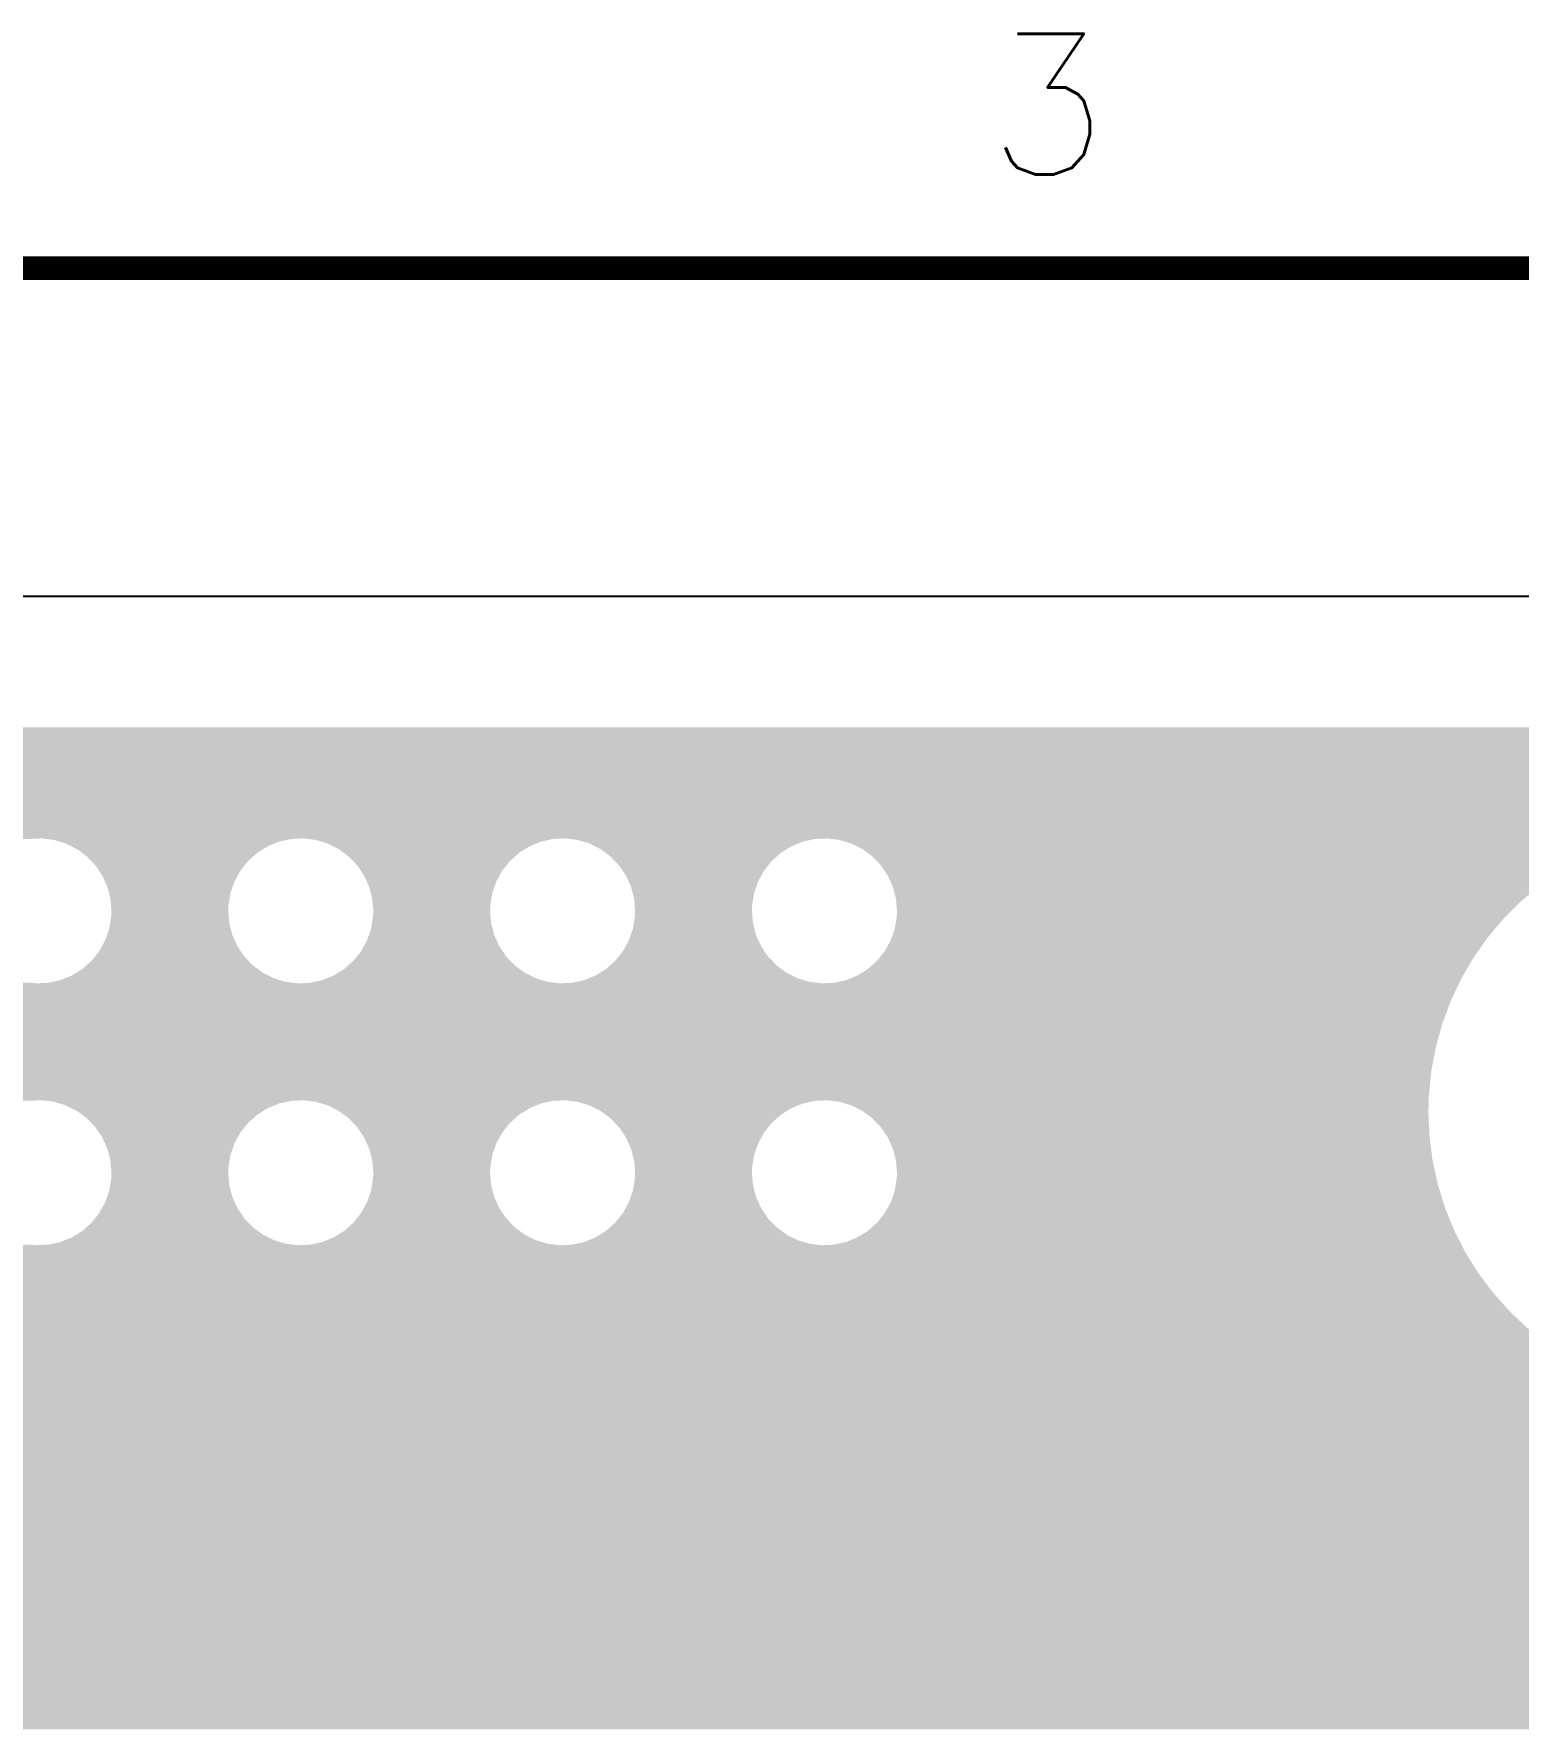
# Model space of a CAD drawing. Extents: x 295 to 953, y 10 to 290.
# Drawn here: x 592.22 to 623.9, y 253.91 to 290 of the extents above; entities that cross this region are included whole.
import ezdxf
from ezdxf.enums import TextEntityAlignment as Align

# ---------------------------------------------------------------- set-up
doc = ezdxf.new("R2010")
doc.units = 0
doc.header["$LTSCALE"] = 5
doc.header["$MEASUREMENT"] = 0
doc.layers.get('0').update_dxf_attribs({"linetype": 'CONTINUOUS', "lineweight": 25})
for name, color, linetype in [('PWR1', 7, 'CONTINUOUS'), ('문자', 4, 'CONTINUOUS'), ('테두리', 3, 'CONTINUOUS')]:
    doc.layers.add(name, color=color, linetype=linetype)
doc.styles.get("Standard").update_dxf_attribs({"font": 'simplex.shx'})

# ---------------------------------------------------------------- blocks, each defined once
blk = doc.blocks.new('C')
at = {"layer": '테두리', "const_width": 0.5}
blk.add_lwpolyline([(15, 285), (15, 15), (405, 15), (405, 285), (15, 285)], dxfattribs=at)
at = {"layer": '문자'}
blk.add_text('3', height=3, dxfattribs=at).set_placement((136.875, 288.5), align=Align.MIDDLE)

msp = doc.modelspace()

# ---------------------------------------------------------------- linework, layer by layer
at = {"layer": 'PWR1'}
msp.add_line((845.877, 277.997), (529.077, 277.997), dxfattribs=at)
for points in [[(527.833, 274.993), (528.144, 275.085), (847.115, 274.993), (846.805, 275.085)], [(528.144, 275.085), (528.145, 275.085), (846.805, 275.085), (846.804, 275.085)], [(528.145, 275.085), (528.447, 275.149), (846.804, 275.085), (846.502, 275.149)], [(528.447, 275.149), (528.447, 275.149), (846.502, 275.149), (846.501, 275.149)], [(528.448, 275.149), (528.758, 275.187), (846.501, 275.149), (846.191, 275.187)], [(528.758, 275.187), (528.76, 275.188), (846.191, 275.187), (846.19, 275.188)], [(528.761, 275.188), (529.133, 275.203), (846.19, 275.188), (845.821, 275.203)], [(529.133, 275.203), (529.134, 275.203), (845.821, 275.203), (845.82, 275.203)], [(527.001, 274.586), (527.262, 274.744), (847.952, 274.586), (847.688, 274.744)], [(527.262, 274.744), (527.263, 274.744), (847.688, 274.744), (847.687, 274.744)], [(527.263, 274.744), (527.267, 274.747), (847.687, 274.744), (847.682, 274.747)], [(527.267, 274.747), (527.268, 274.747), (847.682, 274.747), (847.681, 274.747)], [(527.268, 274.747), (527.539, 274.879), (847.681, 274.747), (847.41, 274.879)], [(527.539, 274.879), (527.54, 274.88), (847.41, 274.879), (847.409, 274.88)], [(527.54, 274.88), (527.832, 274.992), (847.409, 274.88), (847.117, 274.992)], [(527.832, 274.992), (527.833, 274.992), (847.117, 274.992), (847.116, 274.992)], [(527.833, 274.992), (527.833, 274.993), (847.116, 274.992), (847.115, 274.993)], [(526.543, 274.233), (526.649, 274.323), (690.297, 274.233), (690.488, 274.323)], [(526.649, 274.323), (526.706, 274.371), (690.488, 274.323), (690.693, 274.371)], [(526.706, 274.371), (526.71, 274.375), (690.693, 274.371), (690.904, 274.375)], [(526.71, 274.375), (526.739, 274.399), (848.239, 274.375), (848.21, 274.399)], [(526.739, 274.4), (526.747, 274.405), (848.209, 274.4), (848.203, 274.405)], [(526.739, 274.399), (526.739, 274.4), (848.21, 274.399), (848.209, 274.4)], [(526.747, 274.405), (526.748, 274.406), (848.203, 274.405), (848.203, 274.406)], [(526.748, 274.406), (527, 274.586), (848.203, 274.406), (847.953, 274.586)], [(527, 274.586), (527.001, 274.586), (847.953, 274.586), (847.952, 274.586)], [(526.098, 273.759), (526.254, 273.944), (689.893, 273.759), (689.993, 273.944)], [(526.254, 273.944), (526.282, 273.977), (689.993, 273.944), (690.021, 273.977)], [(526.282, 273.978), (526.409, 274.105), (690.021, 273.978), (690.13, 274.105)], [(526.282, 273.977), (526.282, 273.978), (690.021, 273.977), (690.021, 273.978)], [(526.409, 274.105), (526.503, 274.198), (690.13, 274.105), (690.252, 274.198)], [(526.503, 274.198), (526.543, 274.233), (690.252, 274.198), (690.297, 274.233)], [(525.933, 273.534), (525.998, 273.624), (642.101, 273.534), (642.291, 273.624)], [(525.998, 273.624), (526.033, 273.672), (642.291, 273.624), (642.497, 273.672)], [(526.033, 273.672), (526.035, 273.676), (642.497, 273.672), (642.707, 273.676)], [(526.035, 273.676), (526.074, 273.73), (689.869, 273.676), (689.884, 273.73)], [(526.074, 273.73), (526.075, 273.73), (689.884, 273.73), (689.885, 273.73)], [(526.075, 273.73), (526.098, 273.759), (689.885, 273.73), (689.893, 273.759)], [(525.674, 273.091), (525.731, 273.207), (641.713, 273.091), (641.776, 273.207)], [(525.731, 273.208), (525.753, 273.246), (641.776, 273.208), (641.796, 273.246)], [(525.731, 273.207), (525.731, 273.208), (641.776, 273.207), (641.776, 273.208)], [(525.753, 273.246), (525.849, 273.406), (641.796, 273.246), (641.933, 273.406)], [(525.849, 273.406), (525.888, 273.472), (641.933, 273.406), (642.019, 273.472)], [(525.888, 273.472), (525.933, 273.534), (642.019, 273.472), (642.101, 273.534)], [(525.555, 272.832), (525.589, 272.917), (626.324, 272.832), (626.628, 272.917)], [(525.589, 272.917), (525.598, 272.936), (626.63, 272.917), (626.697, 272.936)], [(525.589, 272.917), (525.589, 272.917), (626.628, 272.917), (626.63, 272.917)], [(525.598, 272.936), (525.645, 273.032), (626.697, 272.936), (627.209, 273.032)], [(525.645, 273.032), (525.67, 273.084), (627.209, 273.032), (627.729, 273.084)], [(525.67, 273.084), (525.674, 273.091), (627.729, 273.084), (628.25, 273.091)], [(586.894, 272.821), (586.803, 272.832), (592.128, 272.821), (592.391, 272.832)], [(592.482, 272.821), (592.391, 272.832), (597.716, 272.821), (597.979, 272.832)], [(592.651, 272.799), (592.482, 272.821), (597.618, 272.799), (597.716, 272.821)], [(592.765, 272.765), (592.651, 272.799), (597.459, 272.765), (597.618, 272.799)], [(592.903, 272.723), (592.765, 272.765), (597.355, 272.723), (597.459, 272.765)], [(593.015, 272.666), (592.903, 272.723), (597.216, 272.666), (597.355, 272.723)], [(593.138, 272.605), (593.015, 272.666), (597.116, 272.605), (597.216, 272.666)], [(593.241, 272.528), (593.138, 272.605), (596.992, 272.528), (597.116, 272.605)], [(593.349, 272.448), (593.241, 272.528), (596.902, 272.448), (596.992, 272.528)], [(598.07, 272.821), (597.979, 272.832), (603.304, 272.821), (603.567, 272.832)], [(598.239, 272.799), (598.07, 272.821), (603.206, 272.799), (603.304, 272.821)], [(598.353, 272.765), (598.239, 272.799), (603.047, 272.765), (603.206, 272.799)], [(598.491, 272.723), (598.353, 272.765), (602.943, 272.723), (603.047, 272.765)], [(598.603, 272.666), (598.491, 272.723), (602.804, 272.666), (602.943, 272.723)], [(598.726, 272.605), (598.603, 272.666), (602.704, 272.605), (602.804, 272.666)], [(598.829, 272.528), (598.726, 272.605), (602.58, 272.528), (602.704, 272.605)], [(598.937, 272.448), (598.829, 272.528), (602.49, 272.448), (602.58, 272.528)], [(603.658, 272.821), (603.567, 272.832), (608.892, 272.821), (609.155, 272.832)], [(603.827, 272.799), (603.658, 272.821), (608.794, 272.799), (608.892, 272.821)], [(603.941, 272.765), (603.827, 272.799), (608.635, 272.765), (608.794, 272.799)], [(604.079, 272.723), (603.941, 272.765), (608.531, 272.723), (608.635, 272.765)], [(604.191, 272.666), (604.079, 272.723), (608.392, 272.666), (608.531, 272.723)], [(604.314, 272.605), (604.191, 272.666), (608.292, 272.605), (608.392, 272.666)], [(604.417, 272.528), (604.314, 272.605), (608.168, 272.528), (608.292, 272.605)], [(604.525, 272.448), (604.417, 272.528), (608.078, 272.448), (608.168, 272.528)], [(609.415, 272.799), (609.155, 272.832), (626.205, 272.799), (626.324, 272.832)], [(609.426, 272.796), (609.415, 272.799), (626.194, 272.796), (626.205, 272.799)], [(609.667, 272.723), (609.426, 272.796), (625.997, 272.723), (626.194, 272.796)], [(609.883, 272.614), (609.667, 272.723), (625.705, 272.614), (625.997, 272.723)], [(609.902, 272.605), (609.883, 272.614), (625.685, 272.605), (625.705, 272.614)], [(610.113, 272.448), (609.902, 272.605), (625.355, 272.448), (625.685, 272.605)], [(593.44, 272.354), (593.349, 272.448), (596.795, 272.354), (596.902, 272.448)], [(593.531, 272.259), (593.44, 272.354), (596.719, 272.259), (596.795, 272.354)], [(593.606, 272.149), (593.531, 272.259), (596.631, 272.149), (596.719, 272.259)], [(593.678, 272.041), (593.606, 272.149), (596.571, 272.041), (596.631, 272.149)], [(599.028, 272.354), (598.937, 272.448), (602.383, 272.354), (602.49, 272.448)], [(599.119, 272.259), (599.028, 272.354), (602.307, 272.259), (602.383, 272.354)], [(599.194, 272.149), (599.119, 272.259), (602.219, 272.149), (602.307, 272.259)], [(599.266, 272.041), (599.194, 272.149), (602.159, 272.041), (602.219, 272.149)], [(604.616, 272.354), (604.525, 272.448), (607.971, 272.354), (608.078, 272.448)], [(604.707, 272.259), (604.616, 272.354), (607.895, 272.259), (607.971, 272.354)], [(604.782, 272.149), (604.707, 272.259), (607.807, 272.149), (607.895, 272.259)], [(604.854, 272.041), (604.782, 272.149), (607.747, 272.041), (607.807, 272.149)], [(610.169, 272.391), (610.113, 272.448), (625.233, 272.391), (625.355, 272.448)], [(610.295, 272.259), (610.169, 272.391), (625.007, 272.259), (625.233, 272.391)], [(610.384, 272.128), (610.295, 272.259), (624.782, 272.128), (625.007, 272.259)], [(610.442, 272.041), (610.384, 272.128), (624.659, 272.041), (624.782, 272.128)], [(593.734, 271.919), (593.678, 272.041), (596.503, 271.919), (596.571, 272.041)], [(593.787, 271.802), (593.734, 271.919), (596.462, 271.802), (596.503, 271.919)], [(593.821, 271.671), (593.787, 271.802), (596.416, 271.671), (596.462, 271.802)], [(599.322, 271.919), (599.266, 272.041), (602.091, 271.919), (602.159, 272.041)], [(599.375, 271.802), (599.322, 271.919), (602.05, 271.802), (602.091, 271.919)], [(599.409, 271.671), (599.375, 271.802), (602.004, 271.671), (602.05, 271.802)], [(604.91, 271.919), (604.854, 272.041), (607.679, 271.919), (607.747, 272.041)], [(604.963, 271.802), (604.91, 271.919), (607.638, 271.802), (607.679, 271.919)], [(604.997, 271.671), (604.963, 271.802), (607.592, 271.671), (607.638, 271.802)], [(610.539, 271.827), (610.442, 272.041), (624.356, 271.827), (624.659, 272.041)], [(610.551, 271.802), (610.539, 271.827), (624.325, 271.802), (624.356, 271.827)], [(610.617, 271.547), (610.551, 271.802), (624.023, 271.547), (624.325, 271.802)], [(593.853, 271.547), (593.821, 271.671), (596.396, 271.547), (596.416, 271.671)], [(593.865, 271.412), (593.853, 271.547), (596.373, 271.412), (596.396, 271.547)], [(593.875, 271.286), (593.865, 271.412), (596.368, 271.286), (596.373, 271.412)], [(599.441, 271.547), (599.409, 271.671), (601.984, 271.547), (602.004, 271.671)], [(599.453, 271.412), (599.441, 271.547), (601.961, 271.412), (601.984, 271.547)], [(599.463, 271.286), (599.453, 271.412), (601.956, 271.286), (601.961, 271.412)], [(605.029, 271.547), (604.997, 271.671), (607.572, 271.547), (607.592, 271.671)], [(605.041, 271.412), (605.029, 271.547), (607.549, 271.412), (607.572, 271.547)], [(605.051, 271.286), (605.041, 271.412), (607.544, 271.286), (607.549, 271.412)], [(610.622, 271.492), (610.617, 271.547), (623.956, 271.492), (624.023, 271.547)], [(610.639, 271.286), (610.622, 271.492), (623.75, 271.286), (623.956, 271.492)], [(593.847, 271.024), (593.87, 271.159), (596.39, 271.024), (596.378, 271.159)], [(593.87, 271.159), (593.875, 271.286), (596.378, 271.159), (596.368, 271.286)], [(599.435, 271.024), (599.458, 271.159), (601.978, 271.024), (601.966, 271.159)], [(599.458, 271.159), (599.463, 271.286), (601.966, 271.159), (601.956, 271.286)], [(605.023, 271.024), (605.046, 271.159), (607.566, 271.024), (607.554, 271.159)], [(605.046, 271.159), (605.051, 271.286), (607.554, 271.159), (607.544, 271.286)], [(610.591, 270.9), (610.628, 271.123), (623.399, 270.9), (623.587, 271.123)], [(610.628, 271.123), (610.634, 271.159), (623.587, 271.123), (623.624, 271.159)], [(610.634, 271.159), (610.639, 271.286), (623.624, 271.159), (623.75, 271.286)], [(593.74, 270.652), (593.781, 270.769), (596.509, 270.652), (596.456, 270.769)], [(593.781, 270.769), (593.827, 270.9), (596.456, 270.769), (596.422, 270.9)], [(593.827, 270.9), (593.847, 271.024), (596.422, 270.9), (596.39, 271.024)], [(599.328, 270.652), (599.369, 270.769), (602.097, 270.652), (602.044, 270.769)], [(599.369, 270.769), (599.415, 270.9), (602.044, 270.769), (602.01, 270.9)], [(599.415, 270.9), (599.435, 271.024), (602.01, 270.9), (601.978, 271.024)], [(604.916, 270.652), (604.957, 270.769), (607.685, 270.652), (607.632, 270.769)], [(604.957, 270.769), (605.003, 270.9), (607.632, 270.769), (607.598, 270.9)], [(605.003, 270.9), (605.023, 271.024), (607.598, 270.9), (607.566, 271.024)], [(610.504, 270.652), (610.529, 270.724), (623.2, 270.652), (623.251, 270.724)], [(610.529, 270.724), (610.591, 270.9), (623.251, 270.724), (623.399, 270.9)], [(593.448, 270.217), (593.524, 270.312), (596.803, 270.217), (596.712, 270.312)], [(593.524, 270.312), (593.612, 270.422), (596.712, 270.312), (596.638, 270.422)], [(593.612, 270.422), (593.672, 270.53), (596.638, 270.422), (596.565, 270.53)], [(593.672, 270.53), (593.74, 270.652), (596.565, 270.53), (596.509, 270.652)], [(599.036, 270.217), (599.112, 270.312), (602.391, 270.217), (602.3, 270.312)], [(599.112, 270.312), (599.2, 270.422), (602.3, 270.312), (602.226, 270.422)], [(599.2, 270.422), (599.26, 270.53), (602.226, 270.422), (602.153, 270.53)], [(599.26, 270.53), (599.328, 270.652), (602.153, 270.53), (602.097, 270.652)], [(604.624, 270.217), (604.7, 270.312), (607.979, 270.217), (607.888, 270.312)], [(604.7, 270.312), (604.788, 270.422), (607.888, 270.312), (607.814, 270.422)], [(604.788, 270.422), (604.848, 270.53), (607.814, 270.422), (607.741, 270.53)], [(604.848, 270.53), (604.916, 270.652), (607.741, 270.53), (607.685, 270.652)], [(610.276, 270.298), (610.376, 270.422), (622.95, 270.298), (623.038, 270.422)], [(610.376, 270.422), (610.504, 270.652), (623.038, 270.422), (623.2, 270.652)], [(593.027, 269.905), (593.127, 269.967), (597.228, 269.905), (597.105, 269.967)], [(593.127, 269.967), (593.251, 270.043), (597.105, 269.967), (597.002, 270.043)], [(593.251, 270.043), (593.341, 270.123), (597.002, 270.043), (596.894, 270.123)], [(593.341, 270.123), (593.448, 270.217), (596.894, 270.123), (596.803, 270.217)], [(598.615, 269.905), (598.715, 269.967), (602.816, 269.905), (602.693, 269.967)], [(598.715, 269.967), (598.839, 270.043), (602.693, 269.967), (602.59, 270.043)], [(598.839, 270.043), (598.929, 270.123), (602.59, 270.043), (602.482, 270.123)], [(598.929, 270.123), (599.036, 270.217), (602.482, 270.123), (602.391, 270.217)], [(604.203, 269.905), (604.303, 269.967), (608.404, 269.905), (608.281, 269.967)], [(604.303, 269.967), (604.427, 270.043), (608.281, 269.967), (608.178, 270.043)], [(604.427, 270.043), (604.517, 270.123), (608.178, 270.043), (608.07, 270.123)], [(604.517, 270.123), (604.624, 270.217), (608.07, 270.123), (607.979, 270.217)], [(609.791, 269.905), (610.015, 270.043), (622.72, 269.905), (622.801, 270.043)], [(610.015, 270.043), (610.212, 270.217), (622.801, 270.043), (622.903, 270.217)], [(610.212, 270.217), (610.276, 270.298), (622.903, 270.217), (622.95, 270.298)], [(525.272, 269.376), (525.272, 269.739), (622.463, 269.376), (622.635, 269.739)], [(586.676, 269.739), (586.939, 269.751), (592.264, 269.739), (592.173, 269.751)], [(592.264, 269.739), (592.527, 269.751), (597.852, 269.739), (597.761, 269.751)], [(592.527, 269.751), (592.625, 269.772), (597.761, 269.751), (597.592, 269.772)], [(592.625, 269.772), (592.784, 269.806), (597.592, 269.772), (597.479, 269.806)], [(592.784, 269.806), (592.888, 269.849), (597.479, 269.806), (597.34, 269.849)], [(592.888, 269.849), (593.027, 269.905), (597.34, 269.849), (597.228, 269.905)], [(597.852, 269.739), (598.115, 269.751), (603.44, 269.739), (603.349, 269.751)], [(598.115, 269.751), (598.213, 269.772), (603.349, 269.751), (603.18, 269.772)], [(598.213, 269.772), (598.372, 269.806), (603.18, 269.772), (603.067, 269.806)], [(598.372, 269.806), (598.476, 269.849), (603.067, 269.806), (602.928, 269.849)], [(598.476, 269.849), (598.615, 269.905), (602.928, 269.849), (602.816, 269.905)], [(603.44, 269.739), (603.703, 269.751), (609.028, 269.739), (608.937, 269.751)], [(603.703, 269.751), (603.801, 269.772), (608.937, 269.751), (608.768, 269.772)], [(603.801, 269.772), (603.96, 269.806), (608.768, 269.772), (608.655, 269.806)], [(603.96, 269.806), (604.064, 269.849), (608.655, 269.806), (608.516, 269.849)], [(604.064, 269.849), (604.203, 269.905), (608.516, 269.849), (608.404, 269.905)], [(609.028, 269.739), (609.291, 269.751), (622.635, 269.739), (622.641, 269.751)], [(609.291, 269.751), (609.548, 269.806), (622.641, 269.751), (622.667, 269.806)], [(609.548, 269.806), (609.648, 269.847), (622.667, 269.806), (622.686, 269.847)], [(609.648, 269.847), (609.791, 269.905), (622.686, 269.847), (622.72, 269.905)], [(525.272, 268.887), (525.272, 269.376), (622.28, 268.887), (622.463, 269.376)], [(525.272, 268.384), (525.272, 268.887), (622.14, 268.384), (622.28, 268.887)], [(525.272, 267.872), (525.272, 268.384), (622.043, 267.872), (622.14, 268.384)], [(525.272, 267.352), (525.272, 267.872), (621.99, 267.352), (622.043, 267.872)], [(525.272, 267.244), (525.272, 267.352), (621.987, 267.244), (621.99, 267.352)], [(586.894, 267.233), (586.803, 267.244), (592.128, 267.233), (592.391, 267.244)], [(592.482, 267.233), (592.391, 267.244), (597.716, 267.233), (597.979, 267.244)], [(592.651, 267.211), (592.482, 267.233), (597.618, 267.211), (597.716, 267.233)], [(592.765, 267.177), (592.651, 267.211), (597.459, 267.177), (597.618, 267.211)], [(592.903, 267.135), (592.765, 267.177), (597.355, 267.135), (597.459, 267.177)], [(593.015, 267.078), (592.903, 267.135), (597.216, 267.078), (597.355, 267.135)], [(593.138, 267.017), (593.015, 267.078), (597.116, 267.017), (597.216, 267.078)], [(598.07, 267.233), (597.979, 267.244), (603.304, 267.233), (603.567, 267.244)], [(598.239, 267.211), (598.07, 267.233), (603.206, 267.211), (603.304, 267.233)], [(598.353, 267.177), (598.239, 267.211), (603.047, 267.177), (603.206, 267.211)], [(598.491, 267.135), (598.353, 267.177), (602.943, 267.135), (603.047, 267.177)], [(598.603, 267.078), (598.491, 267.135), (602.804, 267.078), (602.943, 267.135)], [(598.726, 267.017), (598.603, 267.078), (602.704, 267.017), (602.804, 267.078)], [(603.658, 267.233), (603.567, 267.244), (608.892, 267.233), (609.155, 267.244)], [(603.827, 267.211), (603.658, 267.233), (608.794, 267.211), (608.892, 267.233)], [(603.941, 267.177), (603.827, 267.211), (608.635, 267.177), (608.794, 267.211)], [(604.079, 267.135), (603.941, 267.177), (608.531, 267.135), (608.635, 267.177)], [(604.191, 267.078), (604.079, 267.135), (608.392, 267.078), (608.531, 267.135)], [(604.314, 267.017), (604.191, 267.078), (608.292, 267.017), (608.392, 267.078)], [(609.415, 267.211), (609.155, 267.244), (621.986, 267.211), (621.987, 267.244)], [(609.667, 267.135), (609.415, 267.211), (621.984, 267.135), (621.986, 267.211)], [(609.902, 267.017), (609.667, 267.135), (621.981, 267.017), (621.984, 267.135)], [(593.241, 266.94), (593.138, 267.017), (596.992, 266.94), (597.116, 267.017)], [(593.349, 266.86), (593.241, 266.94), (596.902, 266.86), (596.992, 266.94)], [(593.44, 266.766), (593.349, 266.86), (596.795, 266.766), (596.902, 266.86)], [(593.531, 266.671), (593.44, 266.766), (596.719, 266.671), (596.795, 266.766)], [(598.829, 266.94), (598.726, 267.017), (602.58, 266.94), (602.704, 267.017)], [(598.937, 266.86), (598.829, 266.94), (602.49, 266.86), (602.58, 266.94)], [(599.028, 266.766), (598.937, 266.86), (602.383, 266.766), (602.49, 266.86)], [(599.119, 266.671), (599.028, 266.766), (602.307, 266.671), (602.383, 266.766)], [(604.417, 266.94), (604.314, 267.017), (608.168, 266.94), (608.292, 267.017)], [(604.525, 266.86), (604.417, 266.94), (608.078, 266.86), (608.168, 266.94)], [(604.616, 266.766), (604.525, 266.86), (607.971, 266.766), (608.078, 266.86)], [(604.707, 266.671), (604.616, 266.766), (607.895, 266.671), (607.971, 266.766)], [(609.925, 267), (609.902, 267.017), (621.98, 267), (621.981, 267.017)], [(610.113, 266.86), (609.925, 267), (621.986, 266.86), (621.98, 267)], [(610.295, 266.671), (610.113, 266.86), (621.994, 266.671), (621.986, 266.86)], [(593.606, 266.561), (593.531, 266.671), (596.631, 266.561), (596.719, 266.671)], [(593.678, 266.453), (593.606, 266.561), (596.571, 266.453), (596.631, 266.561)], [(593.734, 266.331), (593.678, 266.453), (596.503, 266.331), (596.571, 266.453)], [(599.194, 266.561), (599.119, 266.671), (602.219, 266.561), (602.307, 266.671)], [(599.266, 266.453), (599.194, 266.561), (602.159, 266.453), (602.219, 266.561)], [(599.322, 266.331), (599.266, 266.453), (602.091, 266.331), (602.159, 266.453)], [(604.782, 266.561), (604.707, 266.671), (607.807, 266.561), (607.895, 266.671)], [(604.854, 266.453), (604.782, 266.561), (607.747, 266.453), (607.807, 266.561)], [(604.91, 266.331), (604.854, 266.453), (607.679, 266.331), (607.747, 266.453)], [(610.426, 266.478), (610.295, 266.671), (622.003, 266.478), (621.994, 266.671)], [(610.442, 266.453), (610.426, 266.478), (622.006, 266.453), (622.003, 266.478)], [(610.551, 266.214), (610.442, 266.453), (622.037, 266.214), (622.006, 266.453)], [(593.787, 266.214), (593.734, 266.331), (596.462, 266.214), (596.503, 266.331)], [(593.821, 266.083), (593.787, 266.214), (596.416, 266.083), (596.462, 266.214)], [(593.853, 265.959), (593.821, 266.083), (596.396, 265.959), (596.416, 266.083)], [(599.375, 266.214), (599.322, 266.331), (602.05, 266.214), (602.091, 266.331)], [(599.409, 266.083), (599.375, 266.214), (602.004, 266.083), (602.05, 266.214)], [(599.441, 265.959), (599.409, 266.083), (601.984, 265.959), (602.004, 266.083)], [(604.963, 266.214), (604.91, 266.331), (607.638, 266.214), (607.679, 266.331)], [(604.997, 266.083), (604.963, 266.214), (607.592, 266.083), (607.638, 266.214)], [(605.029, 265.959), (604.997, 266.083), (607.572, 265.959), (607.592, 266.083)], [(610.617, 265.961), (610.551, 266.214), (622.069, 265.961), (622.037, 266.214)], [(593.865, 265.824), (593.853, 265.959), (596.373, 265.824), (596.396, 265.959)], [(593.875, 265.698), (593.865, 265.824), (596.368, 265.698), (596.373, 265.824)], [(593.87, 265.571), (593.875, 265.698), (596.378, 265.571), (596.368, 265.698)], [(599.453, 265.824), (599.441, 265.959), (601.961, 265.824), (601.984, 265.959)], [(599.463, 265.698), (599.453, 265.824), (601.956, 265.698), (601.961, 265.824)], [(599.458, 265.571), (599.463, 265.698), (601.966, 265.571), (601.956, 265.698)], [(605.041, 265.824), (605.029, 265.959), (607.549, 265.824), (607.572, 265.959)], [(605.051, 265.698), (605.041, 265.824), (607.544, 265.698), (607.549, 265.824)], [(605.046, 265.571), (605.051, 265.698), (607.554, 265.571), (607.544, 265.698)], [(610.617, 265.959), (610.617, 265.961), (622.07, 265.959), (622.069, 265.961)], [(610.639, 265.698), (610.617, 265.959), (622.127, 265.698), (622.07, 265.959)], [(610.634, 265.571), (610.639, 265.698), (622.154, 265.571), (622.127, 265.698)], [(593.781, 265.181), (593.827, 265.312), (596.456, 265.181), (596.422, 265.312)], [(593.827, 265.312), (593.847, 265.436), (596.422, 265.312), (596.39, 265.436)], [(593.847, 265.436), (593.87, 265.571), (596.39, 265.436), (596.378, 265.571)], [(599.369, 265.181), (599.415, 265.312), (602.044, 265.181), (602.01, 265.312)], [(599.415, 265.312), (599.435, 265.436), (602.01, 265.312), (601.978, 265.436)], [(599.435, 265.436), (599.458, 265.571), (601.978, 265.436), (601.966, 265.571)], [(604.957, 265.181), (605.003, 265.312), (607.632, 265.181), (607.598, 265.312)], [(605.003, 265.312), (605.023, 265.436), (607.598, 265.312), (607.566, 265.436)], [(605.023, 265.436), (605.046, 265.571), (607.566, 265.436), (607.554, 265.571)], [(610.504, 265.064), (610.591, 265.312), (622.3, 265.064), (622.223, 265.312)], [(610.591, 265.312), (610.614, 265.451), (622.223, 265.312), (622.18, 265.451)], [(610.614, 265.451), (610.634, 265.571), (622.18, 265.451), (622.154, 265.571)], [(593.612, 264.834), (593.672, 264.942), (596.638, 264.834), (596.565, 264.942)], [(593.672, 264.942), (593.74, 265.064), (596.565, 264.942), (596.509, 265.064)], [(593.74, 265.064), (593.781, 265.181), (596.509, 265.064), (596.456, 265.181)], [(599.2, 264.834), (599.26, 264.942), (602.226, 264.834), (602.153, 264.942)], [(599.26, 264.942), (599.328, 265.064), (602.153, 264.942), (602.097, 265.064)], [(599.328, 265.064), (599.369, 265.181), (602.097, 265.064), (602.044, 265.181)], [(604.788, 264.834), (604.848, 264.942), (607.814, 264.834), (607.741, 264.942)], [(604.848, 264.942), (604.916, 265.064), (607.741, 264.942), (607.685, 265.064)], [(604.916, 265.064), (604.957, 265.181), (607.685, 265.064), (607.632, 265.181)], [(610.376, 264.834), (610.442, 264.952), (622.382, 264.834), (622.334, 264.952)], [(610.442, 264.952), (610.504, 265.064), (622.334, 264.952), (622.3, 265.064)], [(593.341, 264.535), (593.448, 264.629), (596.894, 264.535), (596.803, 264.629)], [(593.448, 264.629), (593.524, 264.724), (596.803, 264.629), (596.712, 264.724)], [(593.524, 264.724), (593.612, 264.834), (596.712, 264.724), (596.638, 264.834)], [(598.929, 264.535), (599.036, 264.629), (602.482, 264.535), (602.391, 264.629)], [(599.036, 264.629), (599.112, 264.724), (602.391, 264.629), (602.3, 264.724)], [(599.112, 264.724), (599.2, 264.834), (602.3, 264.724), (602.226, 264.834)], [(604.517, 264.535), (604.624, 264.629), (608.07, 264.535), (607.979, 264.629)], [(604.624, 264.629), (604.7, 264.724), (607.979, 264.629), (607.888, 264.724)], [(604.7, 264.724), (604.788, 264.834), (607.888, 264.724), (607.814, 264.834)], [(610.03, 264.469), (610.212, 264.629), (622.531, 264.469), (622.466, 264.629)], [(610.212, 264.629), (610.376, 264.834), (622.466, 264.629), (622.382, 264.834)], [(592.527, 264.163), (592.625, 264.184), (597.761, 264.163), (597.592, 264.184)], [(592.625, 264.184), (592.784, 264.218), (597.592, 264.184), (597.479, 264.218)], [(592.784, 264.218), (592.888, 264.261), (597.479, 264.218), (597.34, 264.261)], [(592.888, 264.261), (593.027, 264.317), (597.34, 264.261), (597.228, 264.317)], [(593.027, 264.317), (593.127, 264.379), (597.228, 264.317), (597.105, 264.379)], [(593.127, 264.379), (593.251, 264.455), (597.105, 264.379), (597.002, 264.455)], [(593.251, 264.455), (593.341, 264.535), (597.002, 264.455), (596.894, 264.535)], [(598.115, 264.163), (598.213, 264.184), (603.349, 264.163), (603.18, 264.184)], [(598.213, 264.184), (598.372, 264.218), (603.18, 264.184), (603.067, 264.218)], [(598.372, 264.218), (598.476, 264.261), (603.067, 264.218), (602.928, 264.261)], [(598.476, 264.261), (598.615, 264.317), (602.928, 264.261), (602.816, 264.317)], [(598.615, 264.317), (598.715, 264.379), (602.816, 264.317), (602.693, 264.379)], [(598.715, 264.379), (598.839, 264.455), (602.693, 264.379), (602.59, 264.455)], [(598.839, 264.455), (598.929, 264.535), (602.59, 264.455), (602.482, 264.535)], [(603.703, 264.163), (603.801, 264.184), (608.937, 264.163), (608.768, 264.184)], [(603.801, 264.184), (603.96, 264.218), (608.768, 264.184), (608.655, 264.218)], [(603.96, 264.218), (604.064, 264.261), (608.655, 264.218), (608.516, 264.261)], [(604.064, 264.261), (604.203, 264.317), (608.516, 264.261), (608.404, 264.317)], [(604.203, 264.317), (604.303, 264.379), (608.404, 264.317), (608.281, 264.379)], [(604.303, 264.379), (604.427, 264.455), (608.281, 264.379), (608.178, 264.455)], [(604.427, 264.455), (604.517, 264.535), (608.178, 264.455), (608.07, 264.535)], [(609.291, 264.163), (609.548, 264.218), (622.687, 264.163), (622.658, 264.218)], [(609.548, 264.218), (609.791, 264.317), (622.658, 264.218), (622.608, 264.317)], [(609.791, 264.317), (610.015, 264.455), (622.608, 264.317), (622.538, 264.455)], [(610.015, 264.455), (610.03, 264.469), (622.538, 264.455), (622.531, 264.469)], [(525.272, 264.121), (525.272, 264.151), (622.708, 264.121), (622.693, 264.151)], [(543.709, 264.09), (543.478, 264.121), (622.724, 264.09), (622.708, 264.121)], [(543.93, 264.015), (543.709, 264.09), (622.762, 264.015), (622.724, 264.09)], [(543.951, 264.004), (543.93, 264.015), (622.768, 264.004), (622.762, 264.015)], [(544.133, 263.9), (543.951, 264.004), (622.832, 263.9), (622.768, 264.004)], [(544.31, 263.749), (544.133, 263.9), (622.926, 263.749), (622.832, 263.9)], [(586.676, 264.151), (586.939, 264.163), (592.264, 264.151), (592.173, 264.163)], [(592.264, 264.151), (592.527, 264.163), (597.852, 264.151), (597.761, 264.163)], [(597.852, 264.151), (598.115, 264.163), (603.44, 264.151), (603.349, 264.163)], [(603.44, 264.151), (603.703, 264.163), (609.028, 264.151), (608.937, 264.163)], [(609.028, 264.151), (609.291, 264.163), (622.693, 264.151), (622.687, 264.163)], [(544.455, 263.566), (544.31, 263.749), (623.04, 263.566), (622.926, 263.749)], [(544.458, 263.561), (544.455, 263.566), (623.043, 263.561), (623.04, 263.566)], [(544.562, 263.359), (544.458, 263.561), (623.194, 263.359), (623.043, 263.561)], [(544.626, 263.143), (544.562, 263.359), (623.356, 263.143), (623.194, 263.359)], [(544.628, 263.136), (544.626, 263.143), (623.363, 263.136), (623.356, 263.143)], [(544.651, 262.904), (544.628, 263.136), (623.569, 262.904), (623.363, 263.136)], [(544.608, 262.582), (544.637, 262.754), (623.885, 262.582), (623.703, 262.754)], [(544.637, 262.754), (544.647, 262.812), (623.703, 262.754), (623.651, 262.812)], [(544.647, 262.812), (544.651, 262.904), (623.651, 262.812), (623.569, 262.904)], [(544.525, 262.364), (544.537, 262.395), (624.121, 262.364), (624.082, 262.395)], [(544.537, 262.395), (544.608, 262.582), (624.082, 262.395), (623.885, 262.582)], [(544.244, 261.995), (544.314, 262.071), (624.605, 261.995), (624.491, 262.071)], [(544.314, 262.071), (544.402, 262.166), (624.491, 262.071), (624.371, 262.166)], [(544.402, 262.166), (544.525, 262.364), (624.371, 262.166), (624.121, 262.364)], [(525.272, 261.532), (525.272, 261.686), (625.384, 261.532), (625.101, 261.686)], [(543.387, 261.686), (543.619, 261.7), (625.101, 261.686), (625.076, 261.7)], [(543.619, 261.7), (543.845, 261.757), (625.076, 261.7), (624.971, 261.757)], [(543.845, 261.757), (543.897, 261.782), (624.971, 261.757), (624.926, 261.782)], [(543.897, 261.782), (544.056, 261.857), (624.926, 261.782), (624.813, 261.857)], [(544.056, 261.857), (544.244, 261.995), (624.813, 261.857), (624.605, 261.995)], [(525.272, 261.322), (525.272, 261.532), (625.861, 261.322), (625.384, 261.532)], [(525.272, 261.153), (525.272, 261.322), (626.355, 261.153), (625.861, 261.322)], [(525.272, 261.028), (525.272, 261.153), (626.862, 261.028), (626.355, 261.153)], [(525.272, 260.946), (525.272, 261.028), (627.377, 260.946), (626.862, 261.028)], [(525.272, 260.908), (525.272, 260.946), (627.898, 260.908), (627.377, 260.946)], [(525.272, 260.759), (525.272, 260.908), (641.261, 260.759), (641.124, 260.908)], [(525.272, 260.637), (525.272, 260.759), (641.433, 260.637), (641.261, 260.759)], [(525.272, 260.554), (525.272, 260.637), (641.626, 260.554), (641.433, 260.637)], [(525.272, 260.513), (525.272, 260.554), (641.833, 260.513), (641.626, 260.554)], [(525.272, 260.398), (525.272, 260.513), (647.298, 260.398), (647.26, 260.513)], [(525.272, 260.216), (525.272, 260.398), (647.405, 260.216), (647.298, 260.398)], [(525.272, 260.061), (525.272, 260.216), (647.547, 260.061), (647.405, 260.216)], [(525.272, 259.938), (525.272, 260.061), (647.719, 259.938), (647.547, 260.061)], [(525.272, 259.855), (525.272, 259.938), (647.913, 259.855), (647.719, 259.938)], [(525.272, 259.815), (525.272, 259.855), (648.12, 259.815), (647.913, 259.855)], [(525.272, 259.789), (525.272, 259.815), (655.666, 259.789), (655.68, 259.815)], [(525.272, 259.586), (525.272, 259.789), (655.608, 259.586), (655.666, 259.789)], [(525.272, 259.411), (525.272, 259.586), (655.592, 259.411), (655.608, 259.586)], [(525.272, 259.201), (525.272, 259.411), (655.614, 259.201), (655.592, 259.411)], [(525.272, 259.001), (525.272, 259.201), (655.68, 259.001), (655.614, 259.201)], [(525.272, 258.819), (525.272, 259.001), (655.787, 258.819), (655.68, 259.001)], [(525.272, 258.664), (525.272, 258.819), (655.929, 258.664), (655.787, 258.819)], [(525.272, 258.541), (525.272, 258.664), (656.101, 258.541), (655.929, 258.664)], [(525.272, 258.458), (525.272, 258.541), (656.295, 258.458), (656.101, 258.541)], [(525.272, 258.418), (525.272, 258.458), (656.502, 258.418), (656.295, 258.458)], [(525.272, 258.309), (525.272, 258.418), (849.683, 258.309), (849.683, 258.418)], [(525.272, 258.305), (525.272, 258.309), (650.879, 258.305), (651.089, 258.309)], [(525.272, 258.257), (525.272, 258.305), (650.673, 258.257), (650.879, 258.305)], [(525.272, 258.167), (525.272, 258.257), (650.483, 258.167), (650.673, 258.257)], [(525.272, 258.039), (525.272, 258.167), (650.315, 258.039), (650.483, 258.167)], [(525.272, 257.879), (525.272, 258.039), (650.178, 257.879), (650.315, 258.039)], [(525.272, 257.693), (525.272, 257.879), (650.078, 257.693), (650.178, 257.879)], [(525.272, 257.491), (525.272, 257.693), (650.02, 257.491), (650.078, 257.693)], [(525.272, 257.316), (525.272, 257.491), (650.004, 257.316), (650.02, 257.491)], [(525.272, 257.106), (525.272, 257.316), (650.026, 257.106), (650.004, 257.316)], [(525.272, 256.906), (525.272, 257.106), (650.092, 256.906), (650.026, 257.106)], [(525.272, 256.724), (525.272, 256.906), (650.199, 256.724), (650.092, 256.906)], [(525.272, 256.568), (525.272, 256.724), (650.341, 256.568), (650.199, 256.724)], [(525.272, 256.446), (525.272, 256.568), (650.513, 256.446), (650.341, 256.568)], [(525.272, 256.363), (525.272, 256.446), (650.707, 256.363), (650.513, 256.446)], [(525.272, 256.322), (525.272, 256.363), (650.914, 256.322), (650.707, 256.363)], [(525.272, 256.214), (525.272, 256.322), (655.678, 256.214), (655.642, 256.322)], [(553.333, 256.207), (553.299, 256.214), (655.68, 256.207), (655.678, 256.214)], [(553.506, 256.173), (553.333, 256.207), (655.7, 256.173), (655.68, 256.207)], [(553.7, 256.09), (553.506, 256.173), (655.749, 256.09), (655.7, 256.173)], [(553.791, 256.025), (553.7, 256.09), (655.787, 256.025), (655.749, 256.09)], [(553.872, 255.968), (553.791, 256.025), (655.839, 255.968), (655.787, 256.025)], [(553.962, 255.87), (553.872, 255.968), (655.929, 255.87), (655.839, 255.968)], [(554.014, 255.812), (553.962, 255.87), (656.01, 255.812), (655.929, 255.87)], [(554.052, 255.747), (554.014, 255.812), (656.101, 255.747), (656.01, 255.812)], [(554.101, 255.664), (554.052, 255.747), (656.295, 255.664), (656.101, 255.747)], [(554.121, 255.63), (554.101, 255.664), (656.468, 255.63), (656.295, 255.664)], [(554.123, 255.624), (554.121, 255.63), (656.502, 255.624), (656.468, 255.63)], [(554.15, 255.542), (554.123, 255.624), (818.864, 255.542), (818.895, 255.624)], [(554.159, 255.515), (554.15, 255.542), (818.859, 255.515), (818.864, 255.542)], [(554.16, 255.511), (554.159, 255.515), (773.815, 255.511), (774.025, 255.515)], [(554.176, 255.463), (554.16, 255.511), (773.609, 255.463), (773.815, 255.511)], [(554.187, 255.43), (554.176, 255.463), (773.538, 255.43), (773.609, 255.463)], [(554.193, 255.373), (554.187, 255.43), (773.419, 255.373), (773.538, 255.43)], [(554.206, 255.245), (554.193, 255.373), (773.251, 255.245), (773.419, 255.373)], [(554.197, 255.085), (554.209, 255.22), (773.114, 255.085), (773.23, 255.22)], [(554.209, 255.22), (554.206, 255.245), (773.23, 255.22), (773.251, 255.245)], [(554.093, 254.765), (554.119, 254.813), (703.759, 254.765), (703.965, 254.813)], [(554.119, 254.813), (554.121, 254.817), (703.965, 254.813), (704.175, 254.817)], [(554.121, 254.817), (554.135, 254.843), (772.99, 254.817), (772.998, 254.843)], [(554.135, 254.843), (554.151, 254.899), (772.998, 254.843), (773.014, 254.899)], [(554.151, 254.899), (554.194, 255.045), (773.014, 254.899), (773.093, 255.045)], [(554.194, 255.045), (554.197, 255.085), (773.093, 255.045), (773.114, 255.085)], [(553.754, 254.386), (553.898, 254.496), (703.264, 254.386), (703.358, 254.496)], [(553.898, 254.496), (553.941, 254.547), (703.358, 254.496), (703.401, 254.547)], [(553.941, 254.547), (554.035, 254.657), (703.401, 254.547), (703.545, 254.657)], [(554.035, 254.657), (554.044, 254.675), (703.545, 254.657), (703.569, 254.675)], [(554.044, 254.675), (554.093, 254.765), (703.569, 254.675), (703.759, 254.765)], [(525.272, 254.201), (525.272, 254.227), (703.164, 254.201), (703.178, 254.227)], [(525.272, 253.998), (525.272, 254.201), (703.106, 253.998), (703.164, 254.201)], [(553.124, 254.227), (553.335, 254.23), (703.178, 254.227), (703.18, 254.23)], [(553.335, 254.23), (553.54, 254.278), (703.18, 254.23), (703.206, 254.278)], [(553.54, 254.278), (553.731, 254.368), (703.206, 254.278), (703.255, 254.368)], [(553.731, 254.368), (553.754, 254.386), (703.255, 254.368), (703.264, 254.386)], [(525.272, 253.823), (525.272, 253.998), (703.09, 253.823), (703.106, 253.998)]]:
    msp.add_solid(points, dxfattribs=at)

# ---------------------------------------------------------------- block references
msp.add_blockref('C', (476.978, 0))

doc.saveas('drawing.dxf')
